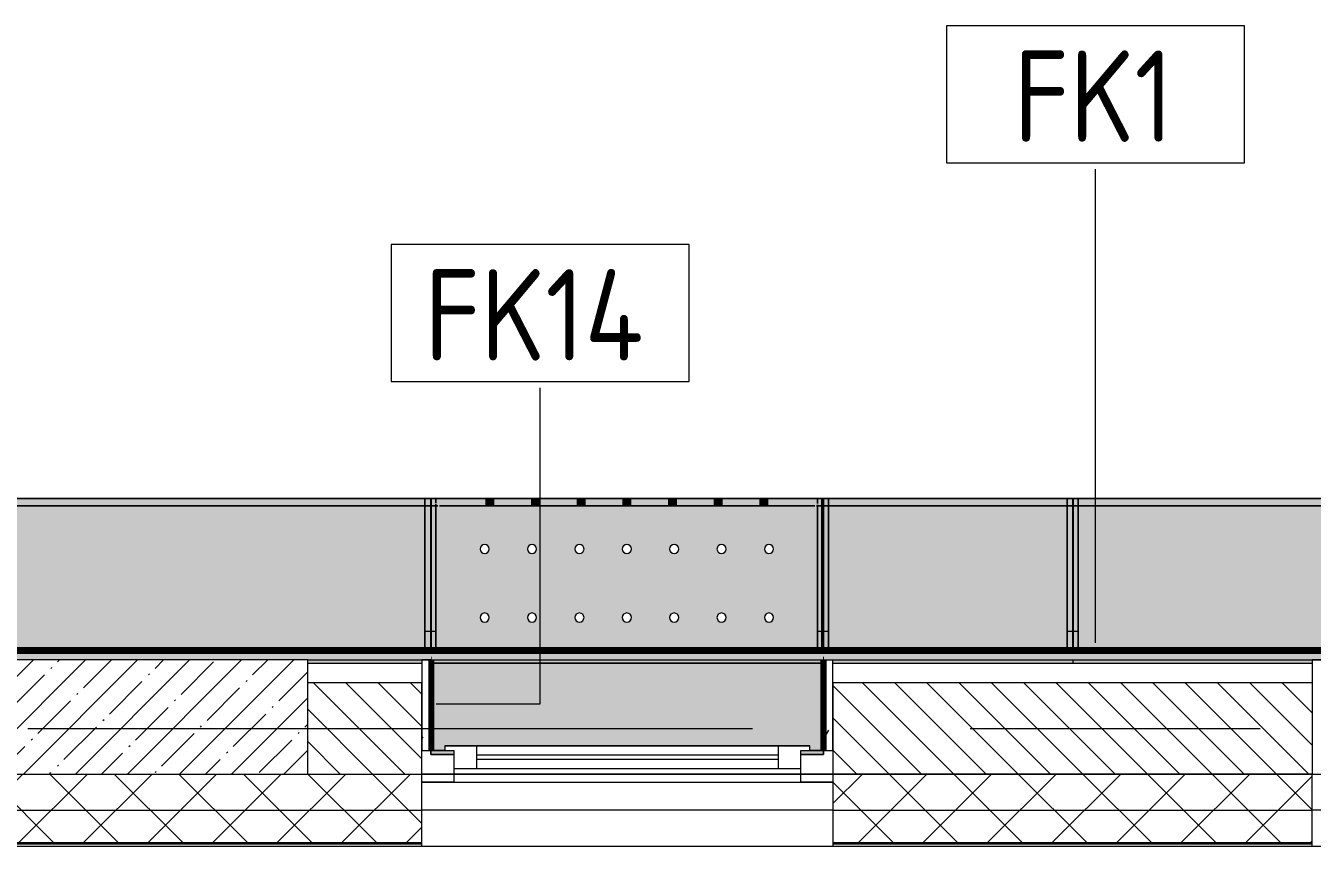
# Model space of a CAD drawing. Header units: millimetres. Extents: x 81731 to 272849, y -8553 to 29000.
# Drawn here: x 102012 to 104830, y -258 to 1538 of the extents above; entities that cross this region are included whole.
import ezdxf

# ---------------------------------------------------------------- set-up
doc = ezdxf.new("R2010")
doc.units = ezdxf.units.MM
doc.linetypes.add('Осевая', pattern=[3175, 635, -476.25, 1587.5, -476.25])
for name, color, linetype, lineweight in [('A-GLAZ', 7, 'Continuous', 9), ('A-GLAZ-1', 7, 'Continuous', 13), ('A-WALL', 7, 'Continuous', 9), ('A-WALL-IDEN', 7, 'Continuous', 9), ('I-WALL', 7, 'Continuous', 9), ('S-COLS', 7, 'Continuous', 9), ('Оси-2', 7, 'Осевая', 9)]:
    doc.layers.add(name, color=color, linetype=linetype, lineweight=lineweight)
for name, color, linetype, lineweight, true_color in [('A-WALL-1', 7, 'Continuous', 9, 0xc0c0c0), ('I-WALL-17', 7, 'Continuous', 80, 0xffd2ff), ('I-WALL-4', 7, 'Continuous', 9, 0xc0c0c0), ('I-WALL-7', 7, 'Continuous', 80, 0xff80c0), ('S-WALL-ANLY', 7, 'Continuous', 13, 0x008040), ('S-WALL-ANLY-1', 7, 'Continuous', 5, 0x008040), ('Знаки-1', 9, 'Continuous', 9, 0x808080), ('Знаки-2', 7, 'Continuous', 9, 0xc1bbaf), ('Знаки-4', 7, 'Continuous', 9, 0xaba79f), ('Знаки-5', 7, 'Continuous', 9, 0xd4ccbd), ('Знаки-6', 7, 'Continuous', 9, 0xd1cabb), ('Знаки-7', 7, 'Continuous', 9, 0xccc5b7), ('Знаки-8', 7, 'Continuous', 9, 0xd5cdbe)]:
    doc.layers.add(name, color=color, linetype=linetype, lineweight=lineweight, true_color=true_color)
doc.layers.add('Знаки-3', color=7, linetype='Continuous', lineweight=9, transparency=0.5)
doc.styles.add('GOST Common_1', font='GOST_Common.ttf', dxfattribs={"width": 0.9, "height": 200})
pattern_1 = [(0, (0, 0), (121.92, 30.48), [10.058, -81.382, 10.058, -81.382, -487.68]), (0, (0, 0), (121.92, 30.48), [-182.88, 10.058, -172.822, 10.058, -81.382, -213.36]), (0, (0, 0), (121.92, 30.48), [-457.2, 10.058, -50.902, 10.058, -142.342]), (120, (45.72, 15.24), (-87.356454, 90.345817), [10.058, -81.382, 10.058, -81.382, -487.68]), (120, (45.72, 15.24), (-87.356454, 90.345817), [-182.88, 10.058, -172.822, 10.058, -81.382, -213.36]), (120, (45.72, 15.24), (-87.356454, 90.345817), [-457.2, 10.058, -50.902, 10.058, -142.342]), (240, (60.96, 76.2), (-34.563546, -120.825817), [10.058, -81.382, 10.058, -81.382, -487.68]), (240, (60.96, 76.2), (-34.563546, -120.825817), [-182.88, 10.058, -172.822, 10.058, -81.382, -213.36]), (240, (60.96, 76.2), (-34.563546, -120.825817), [-457.2, 10.058, -50.902, 10.058, -142.342])]

# ---------------------------------------------------------------- blocks, each defined once
blk = doc.blocks.new('BSC_Колонна _Прямоугольная - 250х900-V9-План отделки стен 2 этажа в осях 23-33')
at = {"layer": 'S-COLS'}
h = blk.add_hatch(dxfattribs=at)
h.set_pattern_fill('FP_14', color=256, style=0, pattern_type=2)
h.set_pattern_definition([(45, (-102180, -25), (-57.024626, 57.024626), []), (45, (-102122.975, -25), (-57.024626, 57.024626), [100.806, -20.161, 3.353, -16.808])])
h.paths.add_polyline_path([(-148.3, -125), (450, -125), (450, 125), (-450, 125), (-450, -125)])
for p, q in [((450, 125), (-450, 125)), ((-450, 125), (-450, -125)), ((450, -125), (450, 125)), ((-450, -125), (450, -125))]:
    blk.add_line(p, q, dxfattribs=at)
blk = doc.blocks.new('120_Окно_СКБ_1Ст - 120_Окно_СКБ_1Ст 900х2500_h_ с форточкой-V17-План отделки стен 2 этажа в осях 23-33')
at = {"layer": 'A-GLAZ'}
for p, q in [((450, -57), (-450, -57)), ((-330, -107), (330, -107)), ((-429.8, -127), (-400, -127)), ((330, -117), (-330, -117)), ((400, -127), (430, -127))]:
    blk.add_line(p, q, dxfattribs=at)
at = {"layer": 'A-GLAZ-1'}
for p, q in [((-450, -127), (-450, -57)), ((-450, -57), (-380, -57)), ((-380, -57), (-380, -127)), ((380, -127), (380, -57)), ((380, -57), (450, -57)), ((450, -57), (450, -127)), ((380, -87), (-380, -87)), ((-380, -87), (-380, -127)), ((-330, -137), (-330, -87)), ((330, -137), (330, -87)), ((380, -127), (380, -87)), ((-380, -127), (-450, -127)), ((-380, -127), (-400, -127)), ((-400, -127), (-400, -137)), ((-400, -137), (400, -137)), ((400, -137), (-400, -137)), ((450, -127), (380, -127)), ((400, -127), (380, -127)), ((400, -137), (400, -127))]:
    blk.add_line(p, q, dxfattribs=at)
blk = doc.blocks.new('Зашивка без перфорации М3_2_1 - М3_2_3-31137425-План отделки стен 2 этажа в осях 23-33')
at = {"layer": 'Знаки-3'}
h = blk.add_hatch(color=256, dxfattribs=at)
h.paths.add_polyline_path([(-409.4, 180), (-409.4, 173.1), (-159.4, 173.1), (-159.4, 180), (-207.6, 180)])
h.paths.add_polyline_path([(-429.4, 180), (-430, 180), (-429.4, 173.1)])
h.paths.add_polyline_path([(485.6, 153.1), (-430, 153.1), (-430, -179.9), (485.6, -179.9), (485.6, -72.1)])
blk.add_hatch(color=256, dxfattribs=at).paths.add_polyline_path([(485.6, -163.9), (-430, -163.9), (-428.9, -179.9), (485.6, -179.9), (485.6, -176.9)])
at = {"layer": 'Знаки-1'}
for p, q in [((-430, 180), (-430, 173.1)), ((-159.4, 180), (-409.4, 180)), ((-430, 153.1), (-430, -179.9)), ((-430, -179.9), (485.6, -179.9))]:
    blk.add_line(p, q, dxfattribs=at)
at = {"layer": 'Знаки-2'}
for p, q in [((-428.9, -163.9), (-415.8, -163.9)), ((485.6, -163.9), (-415.8, -163.9)), ((-415.8, -179.9), (-428.9, -179.9)), ((-415.8, -179.9), (-428.9, -179.9)), ((-415.8, -179.9), (485.6, -179.9))]:
    blk.add_line(p, q, dxfattribs=at)
at = {"layer": 'Знаки-4'}
for p, q in [((-415.8, -163.9), (485.6, -163.9)), ((485.6, -179.9), (-415.8, -179.9)), ((485.6, -179.9), (-415.8, -179.9))]:
    blk.add_line(p, q, dxfattribs=at)
at = {"layer": 'Знаки-6'}
for p, q in [((-415.8, -163.9), (-428.9, -163.9)), ((-428.9, -179.9), (-415.8, -179.9))]:
    blk.add_line(p, q, dxfattribs=at)
at = {"layer": 'Знаки-7'}
for p, q in [((-430, -178.8), (-430, 153.1)), ((-430, -163.9), (-430, -178.8))]:
    blk.add_line(p, q, dxfattribs=at)
at = {"layer": 'Знаки-8'}
blk.add_line((-430, -163.9), (-430, -178.8), dxfattribs=at)
blk = doc.blocks.new('Зашивка радиатора_ с перфорацией М1_1 - Зашивка радиатора_ с перфорацией М1_1-V31-План отделки стен 2 этажа в осях 23-33')
at = {"layer": 'Знаки-3'}
for points in [[(430, 380), (379.8, 380), (379.8, 371.1), (399.8, 371.1), (399.8, 361.1), (-400.2, 361.1), (-400.2, 371.1), (-380.2, 371.1), (-380.2, 380), (-430, 380), (-430, 180), (429.7, 180), (430, 371.1)], [(321.9, -163.9), (-430, -163.9), (-430, -179.9), (430, -179.7), (429.1, -163.9), (328.3, -163.9)], [(-319, -163.9), (-318.2, -179.9), (-279, -179.9), (-279.7, -163.9), (-318.9, -163.9)], [(-289, -163.9), (-309, -163.9), (-308.7, -179.9), (-289, -179.9)], [(-219, -163.9), (-218.3, -179.9), (-179, -179.9), (-179.7, -163.9), (-218.3, -163.9)], [(-206.5, -163.9), (-209, -163.9), (-208.7, -179.9), (-189, -179.9), (-189.3, -163.9), (-206.1, -163.9)], [(-79.7, -163.9), (-119, -163.9), (-118.3, -179.9), (-79, -179.9), (-79, -163.9)], [(-99, -163.9), (-109, -163.9), (-108.7, -179.9), (-89, -179.9), (-89.3, -163.9), (-96.4, -163.9)], [(-99, -163.9), (-109, -163.9), (-108.7, -179.9), (-89, -179.9), (-89.3, -163.9), (-96.4, -163.9)], [(1, -163.9), (-19, -163.9), (-18.3, -179.9), (21, -179.9), (20.3, -163.9), (5.1, -163.9)], [(3.6, -163.9), (-9, -163.9), (-8.7, -179.9), (11, -179.9), (10.7, -163.9), (5.1, -163.9)], [(81, -163.9), (81.7, -179.9), (121, -179.9), (120.3, -163.9), (81.7, -163.9)], [(101, -163.9), (91, -163.9), (91.3, -179.9), (111, -179.9), (110.7, -163.9), (103.6, -163.9)], [(196, -163.9), (181, -163.9), (181.7, -179.9), (221, -179.9), (220.3, -163.9), (198.4, -163.9)], [(191.3, -163.9), (191, -163.9), (191.3, -179.9), (211, -179.9), (210.7, -163.9), (192.3, -163.9)], [(191.3, -163.9), (191, -163.9), (191.3, -179.9), (211, -179.9), (210.7, -163.9), (192.3, -163.9)], [(315.1, -163.9), (281, -163.9), (281.7, -179.9), (321, -179.9), (320.3, -163.9), (317.2, -163.9)], [(308.1, -163.9), (291, -163.9), (291.3, -179.9), (311, -179.9), (310.7, -163.9), (309.7, -163.9)]]:
    blk.add_hatch(color=256, dxfattribs=at).paths.add_polyline_path(points)
h = blk.add_hatch(color=256, dxfattribs=at)
h.paths.add_polyline_path([(166.7, 180), (-430, 180), (-430, 173.1), (429.7, 173.1), (429.7, 180), (328.3, 180)])
h.paths.add_polyline_path([(-397.3, 153.1), (-430, 153.1), (-430, -179.9), (430.2, -179.9), (430.2, 153.1), (-396.1, 153.1)])
h.paths.add_polyline_path([(-102.8, 90.4), (-97.8, 89), (-94.1, 85.4), (-92.8, 80.4), (-94.1, 75.4), (-97.8, 71.7), (-102.8, 70.4), (-107.8, 71.7), (-111.4, 75.4), (-112.8, 80.4), (-111.4, 85.4), (-107.8, 89), (-105.3, 90)])
h.paths.add_polyline_path([(312.2, 90.4), (317.2, 89), (320.9, 85.4), (322.2, 80.4), (320.9, 75.4), (317.2, 71.7), (312.2, 70.4), (307.2, 71.7), (303.6, 75.4), (302.2, 80.4), (303.6, 85.4), (307.2, 89), (309.7, 90)])
h.paths.add_polyline_path([(1, 90.4), (6, 89), (9.7, 85.4), (11, 80.4), (9.7, 75.4), (6, 71.7), (1, 70.4), (-4, 71.7), (-7.7, 75.4), (-9, 80.4), (-7.7, 85.4), (-4, 89), (-1.6, 90)])
h.paths.add_polyline_path([(208.5, 90.4), (213.5, 89), (217.2, 85.4), (218.5, 80.4), (217.2, 75.4), (213.5, 71.7), (208.5, 70.4), (203.5, 71.7), (199.8, 75.4), (198.5, 80.4), (199.8, 85.4), (203.5, 89), (205.9, 90)])
h.paths.add_polyline_path([(-310.3, 90.4), (-305.3, 89), (-301.6, 85.4), (-300.3, 80.4), (-301.6, 75.4), (-305.3, 71.7), (-310.3, 70.4), (-315.3, 71.7), (-318.9, 75.4), (-320.3, 80.4), (-318.9, 85.4), (-315.3, 89), (-312.8, 90)])
h.paths.add_polyline_path([(104.7, 90.4), (109.7, 89), (113.4, 85.4), (114.7, 80.4), (113.4, 75.4), (109.7, 71.7), (104.7, 70.4), (99.7, 71.7), (96.1, 75.4), (94.7, 80.4), (96.1, 85.4), (99.7, 89), (102.2, 90)])
h.paths.add_polyline_path([(-206.5, 90.4), (-201.5, 89), (-197.8, 85.4), (-196.5, 80.4), (-197.8, 75.4), (-201.5, 71.7), (-206.5, 70.4), (-211.5, 71.7), (-215.2, 75.4), (-216.5, 80.4), (-215.2, 85.4), (-211.5, 89), (-209.1, 90)])
h.paths.add_polyline_path([(104.7, -59.6), (109.7, -61), (113.4, -64.6), (114.7, -69.6), (113.4, -74.6), (109.7, -78.3), (104.7, -79.6), (99.7, -78.3), (96.1, -74.6), (94.7, -69.6), (96.1, -64.6), (99.7, -61), (102.2, -60)])
h.paths.add_polyline_path([(1, -59.6), (6, -61), (9.7, -64.6), (11, -69.6), (9.7, -74.6), (6, -78.3), (1, -79.6), (-4, -78.3), (-7.7, -74.6), (-9, -69.6), (-7.7, -64.6), (-4, -61), (-1.6, -60)])
h.paths.add_polyline_path([(-102.8, -59.6), (-97.8, -61), (-94.1, -64.6), (-92.8, -69.6), (-94.1, -74.6), (-97.8, -78.3), (-102.8, -79.6), (-107.8, -78.3), (-111.4, -74.6), (-112.8, -69.6), (-111.4, -64.6), (-107.8, -61), (-105.3, -60)])
h.paths.add_polyline_path([(208.5, -59.6), (213.5, -61), (217.2, -64.6), (218.5, -69.6), (217.2, -74.6), (213.5, -78.3), (208.5, -79.6), (203.5, -78.3), (199.8, -74.6), (198.5, -69.6), (199.8, -64.6), (203.5, -61), (205.9, -60)])
h.paths.add_polyline_path([(-206.5, -59.6), (-201.5, -61), (-197.8, -64.6), (-196.5, -69.6), (-197.8, -74.6), (-201.5, -78.3), (-206.5, -79.6), (-211.5, -78.3), (-215.2, -74.6), (-216.5, -69.6), (-215.2, -64.6), (-211.5, -61), (-209.1, -60)])
h.paths.add_polyline_path([(-310.3, -59.6), (-305.3, -61), (-301.6, -64.6), (-300.3, -69.6), (-301.6, -74.6), (-305.3, -78.3), (-310.3, -79.6), (-315.3, -78.3), (-318.9, -74.6), (-320.3, -69.6), (-318.9, -64.6), (-315.3, -61), (-312.8, -60)])
h.paths.add_polyline_path([(312.2, -59.6), (317.2, -61), (320.9, -64.6), (322.2, -69.6), (320.9, -74.6), (317.2, -78.3), (312.2, -79.6), (307.2, -78.3), (303.6, -74.6), (302.2, -69.6), (303.6, -64.6), (307.2, -61), (309.7, -60)])
at = {"layer": 'Знаки-1'}
for p, q in [((-380.2, 380), (-430, 380)), ((-430, 380), (-430, 180)), ((430, 380), (379.8, 380)), ((430, 371.1), (430, 380)), ((-430, 180), (429.7, 180)), ((429.7, 180), (-430, 180)), ((-430, 180), (-430, 173.1)), ((-430, 153.1), (-430, -163.9)), ((430.2, -179.9), (430.2, 153.1)), ((-426.2, -179.9), (430.2, -179.9))]:
    blk.add_line(p, q, dxfattribs=at)
for centre, start, end in [((-310.3, 80.4), 0, 180), ((-206.5, 80.4), 0, 180), ((-102.8, 80.4), 0, 180), ((1, 80.4), 0, 180), ((104.7, 80.4), 0, 180), ((208.5, 80.4), 0, 180), ((312.2, 80.4), 0, 180), ((-310.3, 80.4), 180, 0), ((-206.5, 80.4), 180, 360), ((-102.8, 80.4), 180, 0), ((1, 80.4), 180, 0), ((104.7, 80.4), 180, 360), ((208.5, 80.4), 180, 0), ((312.2, 80.4), 180, 0), ((-310.3, -69.6), 0, 180), ((-310.3, -69.6), 180, 0), ((-206.5, -69.6), 0, 180), ((-206.5, -69.6), 180, 0), ((-102.8, -69.6), 0, 180), ((-102.8, -69.6), 180, 0), ((1, -69.6), 0, 180), ((1, -69.6), 180, 0), ((104.7, -69.6), 0, 180), ((104.7, -69.6), 180, 0), ((208.5, -69.6), 0, 180), ((208.5, -69.6), 180, 0), ((312.2, -69.6), 0, 180), ((312.2, -69.6), 180, 0)]:
    blk.add_arc(centre, 10, start, end, dxfattribs=at)
at = {"layer": 'Знаки-2'}
for p, q in [((-430, 173.1), (-430, 180)), ((429.1, 180), (-426, 180)), ((-426, 180), (429.1, 180)), ((-430, -163.9), (-430, 153.1)), ((430.2, 153.1), (430.2, -179.9)), ((-426, -163.9), (-417, -163.9)), ((-414.4, -163.9), (-417, -163.9)), ((-394.9, -163.9), (-410.5, -163.9)), ((-319, -163.9), (-394.3, -163.9)), ((-319, -163.9), (-279, -163.9)), ((-279, -163.9), (-319, -163.9)), ((-219, -163.9), (-279, -163.9)), ((-219, -163.9), (-209, -163.9)), ((-209, -163.9), (-219, -163.9)), ((-209, -163.9), (-189, -163.9)), ((-189, -163.9), (-209, -163.9)), ((-189, -163.9), (-179, -163.9)), ((-179, -163.9), (-189, -163.9)), ((-119, -163.9), (-179, -163.9)), ((-119, -163.9), (-109, -163.9)), ((-109, -163.9), (-119, -163.9)), ((-109, -163.9), (-89, -163.9)), ((-89, -163.9), (-109, -163.9)), ((-89, -163.9), (-79, -163.9)), ((-79, -163.9), (-89, -163.9)), ((-19, -163.9), (-79, -163.9)), ((-19, -163.9), (21, -163.9)), ((21, -163.9), (-19, -163.9)), ((81, -163.9), (21, -163.9)), ((81, -163.9), (91, -163.9)), ((91, -163.9), (81, -163.9)), ((91, -163.9), (111, -163.9)), ((111, -163.9), (91, -163.9)), ((111, -163.9), (121, -163.9)), ((121, -163.9), (111, -163.9)), ((181, -163.9), (121, -163.9)), ((181, -163.9), (191, -163.9)), ((191, -163.9), (181, -163.9)), ((191, -163.9), (211, -163.9)), ((211, -163.9), (191, -163.9)), ((211, -163.9), (221, -163.9)), ((221, -163.9), (211, -163.9)), ((281, -163.9), (221, -163.9)), ((281, -163.9), (321, -163.9)), ((321, -163.9), (281, -163.9)), ((394.9, -163.9), (321, -163.9)), ((411.1, -163.9), (395.4, -163.9)), ((419.3, -163.9), (414.9, -163.9)), ((419.3, -163.9), (429.1, -163.9)), ((-417, -179.9), (-426, -179.9)), ((-417, -179.9), (-319, -179.9)), ((-319, -179.9), (-279, -179.9)), ((-279, -179.9), (-319, -179.9)), ((-279, -179.9), (-219, -179.9)), ((-219, -179.9), (-209, -179.9)), ((-209, -179.9), (-219, -179.9)), ((-209, -179.9), (-189, -179.9)), ((-189, -179.9), (-209, -179.9)), ((-189, -179.9), (-179, -179.9)), ((-179, -179.9), (-189, -179.9)), ((-179, -179.9), (-119, -179.9)), ((-119, -179.9), (-109, -179.9)), ((-109, -179.9), (-119, -179.9)), ((-109, -179.9), (-89, -179.9)), ((-89, -179.9), (-109, -179.9)), ((-89, -179.9), (-79, -179.9)), ((-79, -179.9), (-89, -179.9)), ((-79, -179.9), (-19, -179.9)), ((-19, -179.9), (21, -179.9)), ((21, -179.9), (-19, -179.9)), ((21, -179.9), (81, -179.9)), ((81, -179.9), (91, -179.9)), ((91, -179.9), (81, -179.9)), ((91, -179.9), (111, -179.9)), ((111, -179.9), (91, -179.9)), ((111, -179.9), (121, -179.9)), ((121, -179.9), (111, -179.9)), ((121, -179.9), (181, -179.9)), ((181, -179.9), (191, -179.9)), ((191, -179.9), (181, -179.9)), ((191, -179.9), (211, -179.9)), ((211, -179.9), (191, -179.9)), ((211, -179.9), (221, -179.9)), ((221, -179.9), (211, -179.9)), ((221, -179.9), (281, -179.9)), ((281, -179.9), (321, -179.9)), ((321, -179.9), (281, -179.9)), ((321, -179.9), (419.3, -179.9)), ((429.1, -179.9), (419.3, -179.9))]:
    blk.add_line(p, q, dxfattribs=at)
at = {"layer": 'Знаки-4'}
for p, q in [((-430, 180), (-430, 380)), ((-430, 380), (-380.2, 380)), ((379.8, 380), (430, 380)), ((430, 380), (430, 371.1)), ((-430, -163.9), (-430, -179.9)), ((-417, -163.9), (-414.4, -163.9)), ((-410.5, -163.9), (-394.9, -163.9)), ((-394.3, -163.9), (394.9, -163.9)), ((395.4, -163.9), (411.1, -163.9)), ((414.9, -163.9), (419.3, -163.9)), ((-430, -179.9), (-426.2, -179.9)), ((429.1, -179.9), (-426, -179.9)), ((419.3, -179.9), (-417, -179.9))]:
    blk.add_line(p, q, dxfattribs=at)
for centre, start, end in [((-310.3, 80.4), 0, 180), ((-206.5, 80.4), 0, 180), ((-102.8, 80.4), 0, 180), ((1, 80.4), 0, 180), ((104.7, 80.4), 0, 180), ((208.5, 80.4), 0, 180), ((312.2, 80.4), 0, 180), ((-310.3, 80.4), 180, 360), ((-206.5, 80.4), 180, 360), ((-102.8, 80.4), 180, 360), ((1, 80.4), 180, 360), ((104.7, 80.4), 180, 360), ((208.5, 80.4), 180, 360), ((312.2, 80.4), 180, 0), ((-310.3, -69.6), 0, 180), ((-310.3, -69.6), 180, 360), ((-206.5, -69.6), 0, 180), ((-206.5, -69.6), 180, 360), ((-102.8, -69.6), 0, 180), ((-102.8, -69.6), 180, 360), ((1, -69.6), 0, 180), ((1, -69.6), 180, 360), ((104.7, -69.6), 0, 180), ((104.7, -69.6), 180, 360), ((208.5, -69.6), 0, 180), ((208.5, -69.6), 180, 360), ((312.2, -69.6), 0, 180), ((312.2, -69.6), 180, 360)]:
    blk.add_arc(centre, 10, start, end, dxfattribs=at)
at = {"layer": 'Знаки-5'}
for p, q in [((-104.2, -163.9), (-107.7, -163.9)), ((-94, -163.9), (-104, -163.9)), ((-90.3, -163.9), (-93.8, -163.9)), ((195.8, -163.9), (192.3, -163.9)), ((206, -163.9), (196, -163.9)), ((209.7, -163.9), (206.2, -163.9)), ((-107.7, -179.9), (-104.2, -179.9)), ((-104, -179.9), (-94, -179.9)), ((-93.8, -179.9), (-90.3, -179.9)), ((192.3, -179.9), (195.8, -179.9)), ((196, -179.9), (206, -179.9)), ((206.2, -179.9), (209.7, -179.9))]:
    blk.add_line(p, q, dxfattribs=at)
at = {"layer": 'Знаки-6'}
for p, q in [((-430, -163.9), (-426.2, -163.9)), ((-430, -163.9), (-430, -179.9)), ((-417, -163.9), (-426, -163.9)), ((-304.2, -163.9), (-307.7, -163.9)), ((-294, -163.9), (-304, -163.9)), ((-290.3, -163.9), (-293.8, -163.9)), ((-204.2, -163.9), (-207.7, -163.9)), ((-194, -163.9), (-204, -163.9)), ((-190.3, -163.9), (-193.8, -163.9)), ((-107.7, -163.9), (-104.2, -163.9)), ((-104.2, -163.9), (-107.7, -163.9)), ((-104, -163.9), (-94, -163.9)), ((-94, -163.9), (-104, -163.9)), ((-93.8, -163.9), (-90.3, -163.9)), ((-90.3, -163.9), (-93.8, -163.9)), ((-4.2, -163.9), (-7.7, -163.9)), ((5.1, -163.9), (-4, -163.9)), ((9.7, -163.9), (6.2, -163.9)), ((95.8, -163.9), (92.3, -163.9)), ((106, -163.9), (96, -163.9)), ((109.7, -163.9), (106.2, -163.9)), ((192.3, -163.9), (195.8, -163.9)), ((195.8, -163.9), (192.3, -163.9)), ((196, -163.9), (206, -163.9)), ((206, -163.9), (196, -163.9)), ((206.2, -163.9), (209.7, -163.9)), ((209.7, -163.9), (206.2, -163.9)), ((295.8, -163.9), (292.3, -163.9)), ((306, -163.9), (296, -163.9)), ((309.7, -163.9), (306.2, -163.9)), ((429.1, -163.9), (419.3, -163.9)), ((-426.2, -179.9), (-430, -179.9)), ((-426, -179.9), (-417, -179.9)), ((-307.7, -179.9), (-304.2, -179.9)), ((-304, -179.9), (-294, -179.9)), ((-293.8, -179.9), (-290.3, -179.9)), ((-207.7, -179.9), (-204.2, -179.9)), ((-204, -179.9), (-194, -179.9)), ((-193.8, -179.9), (-190.3, -179.9)), ((-107.7, -179.9), (-104.2, -179.9)), ((-104.2, -179.9), (-107.7, -179.9)), ((-104, -179.9), (-99, -179.9)), ((-99, -179.9), (-104, -179.9)), ((-99, -179.9), (-94, -179.9)), ((-94, -179.9), (-99, -179.9)), ((-93.8, -179.9), (-90.3, -179.9)), ((-90.3, -179.9), (-93.8, -179.9)), ((-7.7, -179.9), (-4.2, -179.9)), ((-4, -179.9), (5.1, -179.9)), ((6.2, -179.9), (9.7, -179.9)), ((92.3, -179.9), (95.8, -179.9)), ((96, -179.9), (106, -179.9)), ((106.2, -179.9), (109.7, -179.9)), ((192.3, -179.9), (195.8, -179.9)), ((195.8, -179.9), (192.3, -179.9)), ((196, -179.9), (206, -179.9)), ((206, -179.9), (196, -179.9)), ((206.2, -179.9), (209.7, -179.9)), ((209.7, -179.9), (206.2, -179.9)), ((292.3, -179.9), (295.8, -179.9)), ((296, -179.9), (306, -179.9)), ((306.2, -179.9), (309.7, -179.9)), ((419.3, -179.9), (429.1, -179.9))]:
    blk.add_line(p, q, dxfattribs=at)
at = {"layer": 'Знаки-7'}
for p, q in [((-426, 180), (-430, 180)), ((-430, 180), (-426, 180)), ((-430, -179.9), (-430, -163.9)), ((-309, -163.9), (-318.2, -163.9)), ((-309, -163.9), (-304.2, -163.9)), ((-304.2, -163.9), (-309, -163.9)), ((-304, -163.9), (-294, -163.9)), ((-294, -163.9), (-304, -163.9)), ((-293.8, -163.9), (-289, -163.9)), ((-289, -163.9), (-293.8, -163.9)), ((-279.7, -163.9), (-289, -163.9)), ((-209, -163.9), (-218.3, -163.9)), ((-207.7, -163.9), (-204.2, -163.9)), ((-204.2, -163.9), (-207.7, -163.9)), ((-204, -163.9), (-194, -163.9)), ((-194, -163.9), (-204, -163.9)), ((-193.8, -163.9), (-190.3, -163.9)), ((-190.3, -163.9), (-193.8, -163.9)), ((-179.7, -163.9), (-189, -163.9)), ((-109, -163.9), (-118.3, -163.9)), ((-109, -163.9), (-104, -163.9)), ((-94, -163.9), (-109, -163.9)), ((-104, -163.9), (-94, -163.9)), ((-94, -163.9), (-89, -163.9)), ((-89, -163.9), (-94, -163.9)), ((-79.7, -163.9), (-89, -163.9)), ((-9, -163.9), (-18.3, -163.9)), ((-9, -163.9), (-4.2, -163.9)), ((-8.7, -163.9), (-9, -163.9)), ((-6.1, -163.9), (-8.7, -163.9)), ((-4.2, -163.9), (-6.1, -163.9)), ((-4, -163.9), (6, -163.9)), ((1, -163.9), (-4, -163.9)), ((3.6, -163.9), (1, -163.9)), ((6, -163.9), (3.6, -163.9)), ((6.2, -163.9), (11, -163.9)), ((11, -163.9), (6.2, -163.9)), ((20.3, -163.9), (11, -163.9)), ((91, -163.9), (81.7, -163.9)), ((92.3, -163.9), (95.8, -163.9)), ((95.8, -163.9), (92.3, -163.9)), ((96, -163.9), (101, -163.9)), ((106, -163.9), (96, -163.9)), ((101, -163.9), (106, -163.9)), ((106.2, -163.9), (109.7, -163.9)), ((109.7, -163.9), (106.2, -163.9)), ((120.3, -163.9), (111, -163.9)), ((191, -163.9), (181.7, -163.9)), ((191, -163.9), (191.3, -163.9)), ((211, -163.9), (191, -163.9)), ((191.3, -163.9), (211, -163.9)), ((220.3, -163.9), (211, -163.9)), ((291, -163.9), (281.7, -163.9)), ((291, -163.9), (295.8, -163.9)), ((295.8, -163.9), (291, -163.9)), ((296, -163.9), (298.4, -163.9)), ((306, -163.9), (296, -163.9)), ((298.4, -163.9), (306, -163.9)), ((306.2, -163.9), (308.1, -163.9)), ((311, -163.9), (306.2, -163.9)), ((308.1, -163.9), (311, -163.9)), ((320.3, -163.9), (311, -163.9)), ((430, -179.7), (430, -163.9)), ((-426.2, -179.9), (-430, -179.9)), ((-318.2, -179.9), (-309, -179.9)), ((-309, -179.9), (-304.2, -179.9)), ((-304.2, -179.9), (-309, -179.9)), ((-304, -179.9), (-294, -179.9)), ((-294, -179.9), (-304, -179.9)), ((-293.8, -179.9), (-289, -179.9)), ((-289, -179.9), (-293.8, -179.9)), ((-289, -179.9), (-279.7, -179.9)), ((-218.3, -179.9), (-209, -179.9)), ((-207.7, -179.9), (-204.2, -179.9)), ((-204.2, -179.9), (-207.7, -179.9)), ((-204, -179.9), (-194, -179.9)), ((-194, -179.9), (-204, -179.9)), ((-193.8, -179.9), (-190.3, -179.9)), ((-190.3, -179.9), (-193.8, -179.9)), ((-189, -179.9), (-179.7, -179.9)), ((-118.3, -179.9), (-109, -179.9)), ((-109, -179.9), (-89, -179.9)), ((-89, -179.9), (-109, -179.9)), ((-89, -179.9), (-79.7, -179.9)), ((-18.3, -179.9), (-9, -179.9)), ((-9, -179.9), (-4.2, -179.9)), ((-4.2, -179.9), (-9, -179.9)), ((-4, -179.9), (6, -179.9)), ((6, -179.9), (-4, -179.9)), ((6.2, -179.9), (11, -179.9)), ((11, -179.9), (6.2, -179.9)), ((11, -179.9), (20.3, -179.9)), ((81.7, -179.9), (91, -179.9)), ((92.3, -179.9), (95.8, -179.9)), ((95.8, -179.9), (92.3, -179.9)), ((96, -179.9), (106, -179.9)), ((106, -179.9), (96, -179.9)), ((106.2, -179.9), (109.7, -179.9)), ((109.7, -179.9), (106.2, -179.9)), ((111, -179.9), (120.3, -179.9)), ((181.7, -179.9), (191, -179.9)), ((191, -179.9), (211, -179.9)), ((211, -179.9), (191, -179.9)), ((211, -179.9), (220.3, -179.9)), ((281.7, -179.9), (291, -179.9)), ((291, -179.9), (295.8, -179.9)), ((295.8, -179.9), (291, -179.9)), ((296, -179.9), (306, -179.9)), ((306, -179.9), (296, -179.9)), ((306.2, -179.9), (311, -179.9)), ((311, -179.9), (306.2, -179.9)), ((311, -179.9), (320.3, -179.9))]:
    blk.add_line(p, q, dxfattribs=at)
at = {"layer": 'Знаки-8'}
for p, q in [((-426.2, -163.9), (-430, -163.9)), ((-430, -163.9), (-430, -179.9)), ((430, -163.9), (430, -179.7)), ((-430, -179.9), (-426.2, -179.9))]:
    blk.add_line(p, q, dxfattribs=at)
blk = doc.blocks.new('Зашивка без перфорации М3_2_1 - М3_2_10-V37-План отделки стен 2 этажа в осях 23-33')
at = {"layer": 'Знаки-3'}
h = blk.add_hatch(color=256, dxfattribs=at)
h.paths.add_polyline_path([(120.2, 180), (-404, 180), (-404, 173.1), (120.2, 173.1)])
h.paths.add_polyline_path([(-424, 180), (-430, 180), (-430, 173.1), (-424, 173.1)])
h.paths.add_polyline_path([(-430, 153.1), (-430, -179.9), (120.2, -179.9), (120, 153.1), (-191.7, 153.1)])
blk.add_hatch(color=256, dxfattribs=at).paths.add_polyline_path([(120, -163.9), (-430, -163.9), (-430, -179.9), (120, -179.9)])
at = {"layer": 'Знаки-1'}
for p, q in [((-424, 180), (-430, 180)), ((-430, 180), (-430, 173.1)), ((120.2, 180), (-404, 180)), ((120.2, 173.1), (120.2, 180)), ((-430, 153.1), (-430, -163.9)), ((120.2, -163.9), (120.2, 153.1)), ((-430, -163.9), (120, -163.9)), ((-430, -163.9), (-430, -179.9)), ((120, -179.9), (120, -163.9)), ((120, -179.9), (-430, -179.9))]:
    blk.add_line(p, q, dxfattribs=at)
at = {"layer": 'Знаки-2'}
for p, q in [((109, -163.9), (-412, -163.9)), ((109, -179.9), (-412, -179.9)), ((-412, -179.9), (109, -179.9))]:
    blk.add_line(p, q, dxfattribs=at)
at = {"layer": 'Знаки-4'}
for p, q in [((-430, -163.9), (-430, -179.9)), ((120.2, -179.9), (120.2, -163.9)), ((-430, -179.9), (120, -179.9))]:
    blk.add_line(p, q, dxfattribs=at)
at = {"layer": 'Знаки-6'}
for p, q in [((-430, -173.1), (-430, -163.9)), ((-412, -163.9), (-425, -163.9)), ((120, -163.9), (109, -163.9)), ((120.2, -163.9), (120.2, -179.9)), ((-430, -177.3), (-430, -174.6)), ((-425, -179.9), (-430, -179.9)), ((-425, -179.9), (-412, -179.9)), ((109, -179.9), (120, -179.9))]:
    blk.add_line(p, q, dxfattribs=at)
at = {"layer": 'Знаки-7'}
for p, q in [((-430, -163.9), (-430, 153.1)), ((120.2, 153.1), (120.2, -163.9)), ((-412, -179.9), (-425, -179.9)), ((120, -179.9), (109, -179.9))]:
    blk.add_line(p, q, dxfattribs=at)
at = {"layer": 'Знаки-8'}
for p, q in [((-425, -163.9), (-430, -163.9)), ((-430, -163.9), (-430, -173.1)), ((120, -163.9), (120, -179.9)), ((-430, -174.6), (-430, -177.3)), ((-430, -179.9), (-425, -179.9))]:
    blk.add_line(p, q, dxfattribs=at)
blk = doc.blocks.new('Зашивка без перфорации М3_2_1 - М3_2_10-V38-План отделки стен 2 этажа в осях 23-33')
at = {"layer": 'Знаки-3'}
h = blk.add_hatch(color=256, dxfattribs=at)
h.paths.add_polyline_path([(-95.2, 180), (-430, 180), (-430, 173.1), (96, 173.1), (96, 180)])
h.paths.add_polyline_path([(116, 180), (116, 173.1), (120.2, 173.1), (120.2, 180)])
h.paths.add_polyline_path([(-430, 153.1), (-430, -179.9), (120.2, -179.9), (120.2, 153.1), (-95.2, 153.1)])
blk.add_hatch(color=256, dxfattribs=at).paths.add_polyline_path([(-95.2, -163.9), (-430, -163.9), (-430, -179.9), (120, -179.9), (120, -163.9)])
at = {"layer": 'Знаки-1'}
for p, q in [((96, 180), (-430, 180)), ((-430, 180), (-430, 173.1)), ((120.2, 180), (116, 180)), ((120.2, 173.1), (120.2, 180)), ((-430, 153.1), (-430, -163.9)), ((120.2, -179.9), (120.2, 153.1)), ((-430, -163.9), (120, -163.9)), ((-430, -163.9), (-430, -179.9)), ((120, -179.9), (120, -163.9)), ((120, -179.9), (-430, -179.9))]:
    blk.add_line(p, q, dxfattribs=at)
at = {"layer": 'Знаки-2'}
for p, q in [((-430, -163.9), (-430, -179.9)), ((105.3, -163.9), (-417, -163.9)), ((105.3, -179.9), (-417, -179.9)), ((-417, -179.9), (105.3, -179.9))]:
    blk.add_line(p, q, dxfattribs=at)
at = {"layer": 'Знаки-4'}
blk.add_line((-430, -179.9), (120, -179.9), dxfattribs=at)
at = {"layer": 'Знаки-5'}
blk.add_line((-430, -179.9), (-430, -163.9), dxfattribs=at)
at = {"layer": 'Знаки-6'}
for p, q in [((-417, -163.9), (-429.8, -163.9)), ((116.2, -163.9), (105.3, -163.9)), ((-429.8, -179.9), (-417, -179.9)), ((105.3, -179.9), (116.2, -179.9)), ((120, -179.9), (116.2, -179.9))]:
    blk.add_line(p, q, dxfattribs=at)
at = {"layer": 'Знаки-7'}
for p, q in [((-430, -163.9), (-430, 153.1)), ((120.2, 153.1), (120.2, -175.8)), ((-417, -179.9), (-429.8, -179.9)), ((116.2, -179.9), (105.3, -179.9)), ((120.2, -176.7), (120.2, -178.1))]:
    blk.add_line(p, q, dxfattribs=at)
at = {"layer": 'Знаки-8'}
for p, q in [((-430, -163.9), (-430, -179.9)), ((120, -163.9), (116.2, -163.9)), ((120, -163.9), (120, -176.1)), ((116.2, -179.9), (120, -179.9)), ((120, -176.9), (120, -178.2))]:
    blk.add_line(p, q, dxfattribs=at)
blk = doc.blocks.new('Зашивка_ опоясывающая панель - Зашивка_ опоясывающая панель Т2_1-V47-План отделки стен 2 этажа в осях 23-33')
at = {"layer": 'Знаки-3'}
for points in [[(-430, -110), (-406, -110), (-406, 180), (-430, 179.9), (-430, -90.4)], [(-417, -153.1), (-406, -153.1), (-406, 180), (-430, 179.9), (-430, -153.1)]]:
    blk.add_hatch(color=256, dxfattribs=at).paths.add_polyline_path(points)
at = {"layer": 'Знаки-1'}
blk.add_line((-430, 180), (-406, 180), dxfattribs=at)
at = {"layer": 'Знаки-2'}
for p, q in [((-430, 180), (-406, 180)), ((-430, 163.9), (-430, -110)), ((-430, -110), (-430, 163.9)), ((-406, 163.9), (-406, -110)), ((-406, -110), (-406, 163.9)), ((-430, -110), (-430, -153.1)), ((-430, -110), (-417, -110)), ((-430, -110), (-417, -110)), ((-415.8, -110), (-406, -110)), ((-415.8, -110), (-406, -110)), ((-406, -153.1), (-406, -110))]:
    blk.add_line(p, q, dxfattribs=at)
at = {"layer": 'Знаки-4'}
for p, q in [((-430, 180), (-406, 180)), ((-430, 180), (-406, 180)), ((-430, -153.1), (-430, 179.9)), ((-406, 179.9), (-406, 177.4)), ((-406, 176.6), (-406, 175)), ((-406, 174.9), (-406, 170.8)), ((-406, 168.5), (-406, -153.1))]:
    blk.add_line(p, q, dxfattribs=at)
at = {"layer": 'Знаки-6'}
for p, q in [((-430, 179.9), (-430, 163.9)), ((-406, 177.4), (-406, 179.9)), ((-406, 175), (-406, 176.6)), ((-406, 170.8), (-406, 174.9)), ((-406, 163.9), (-406, 168.5))]:
    blk.add_line(p, q, dxfattribs=at)
at = {"layer": 'Знаки-7'}
for p, q in [((-430, 179.9), (-430, 163.9)), ((-430, 163.9), (-430, 179.9)), ((-406, 179.9), (-406, 177.4)), ((-406, 177.4), (-406, 179.9)), ((-406, 176.6), (-406, 175)), ((-406, 175), (-406, 176.6)), ((-406, 174.9), (-406, 170.8)), ((-406, 170.8), (-406, 174.9)), ((-430, 163.9), (-430, -110)), ((-406, 168.5), (-406, 163.9)), ((-406, 163.9), (-406, 168.5)), ((-406, -110), (-406, 163.9))]:
    blk.add_line(p, q, dxfattribs=at)
blk = doc.blocks.new('Зашивка_ опоясывающая панель - Зашивка_ опоясывающая панель Т2_1-V48-План отделки стен 2 этажа в осях 23-33')
at = {"layer": 'Знаки-3'}
for points in [[(-430, -110), (-406, -110), (-406, 180), (-430, 179.9), (-430, -90.4)], [(-420.9, -153.1), (-406, -153.1), (-406, 180), (-430, 179.9), (-428.9, -153.1)]]:
    blk.add_hatch(color=256, dxfattribs=at).paths.add_polyline_path(points)
at = {"layer": 'Знаки-1'}
blk.add_line((-430, 180), (-406, 180), dxfattribs=at)
at = {"layer": 'Знаки-2'}
for p, q in [((-430, 180), (-406, 180)), ((-406, 179.9), (-406, 163.9)), ((-430, 163.9), (-430, -110)), ((-430, -110), (-430, 163.9)), ((-406, 163.9), (-406, -110)), ((-406, -110), (-406, 163.9)), ((-430, -110), (-430, -150.7)), ((-430, -110), (-420.9, -110)), ((-430, -110), (-420.9, -110)), ((-417, -110), (-406, -110)), ((-417, -110), (-406, -110)), ((-406, -153.1), (-406, -110)), ((-430, -151.3), (-430, -153.1))]:
    blk.add_line(p, q, dxfattribs=at)
at = {"layer": 'Знаки-4'}
for p, q in [((-430, 180), (-406, 180)), ((-430, 180), (-406, 180)), ((-430, 176.9), (-430, 179.9)), ((-430, 174.1), (-430, 175.9)), ((-430, 169.2), (-430, 174)), ((-430, -150.7), (-430, 166.6)), ((-406, 163.9), (-406, -153.1)), ((-430, -153.1), (-430, -151.3))]:
    blk.add_line(p, q, dxfattribs=at)
at = {"layer": 'Знаки-6'}
for p, q in [((-430, 179.9), (-430, 176.9)), ((-430, 175.9), (-430, 174.1)), ((-430, 174), (-430, 169.2)), ((-406, 163.9), (-406, 179.9)), ((-430, 166.6), (-430, 163.9))]:
    blk.add_line(p, q, dxfattribs=at)
at = {"layer": 'Знаки-7'}
for p, q in [((-430, 179.9), (-430, 176.9)), ((-430, 176.9), (-430, 179.9)), ((-430, 175.9), (-430, 174.1)), ((-430, 174.1), (-430, 175.9)), ((-430, 174), (-430, 169.2)), ((-430, 169.2), (-430, 174)), ((-406, 179.9), (-406, 163.9)), ((-406, 163.9), (-406, 179.9)), ((-430, 166.6), (-430, 163.9)), ((-430, 163.9), (-430, 166.6)), ((-430, 163.9), (-430, -110)), ((-406, -110), (-406, 163.9)), ((-420.9, -110), (-417, -110)), ((-420.9, -110), (-417, -110))]:
    blk.add_line(p, q, dxfattribs=at)
blk = doc.blocks.new('Зашивка_ опоясывающая панель - Зашивка_ опоясывающая панель Т2_1-V49-План отделки стен 2 этажа в осях 23-33')
at = {"layer": 'Знаки-3'}
for points in [[(-417.2, -110), (-406, -110), (-406, 180), (-430, 179.9), (-430, -110)], [(-417.2, -153.1), (-406, -153.1), (-406, 180), (-430, 179.9), (-430, -153.1)]]:
    blk.add_hatch(color=256, dxfattribs=at).paths.add_polyline_path(points)
at = {"layer": 'Знаки-1'}
blk.add_line((-430, 180), (-406, 180), dxfattribs=at)
at = {"layer": 'Знаки-2'}
for p, q in [((-430, 180), (-406, 180)), ((-430, 163.9), (-430, 179.9)), ((-406, 179.9), (-406, 163.9)), ((-430, 163.9), (-430, -110)), ((-430, -110), (-430, 163.9)), ((-406, 163.9), (-406, -110)), ((-406, -110), (-406, 163.9)), ((-430, -110), (-430, -153.1)), ((-430, -110), (-417.2, -110)), ((-430, -110), (-417.2, -110)), ((-417, -110), (-406, -110)), ((-417, -110), (-406, -110)), ((-406, -153.1), (-406, -110))]:
    blk.add_line(p, q, dxfattribs=at)
at = {"layer": 'Знаки-4'}
for p, q in [((-430, 180), (-406, 180)), ((-430, 180), (-406, 180)), ((-430, -153.1), (-430, 163.9)), ((-406, 163.9), (-406, -153.1))]:
    blk.add_line(p, q, dxfattribs=at)
at = {"layer": 'Знаки-6'}
for p, q in [((-430, 179.9), (-430, 163.9)), ((-406, 163.9), (-406, 179.9))]:
    blk.add_line(p, q, dxfattribs=at)
at = {"layer": 'Знаки-7'}
for p, q in [((-430, 179.9), (-430, 163.9)), ((-430, 163.9), (-430, 179.9)), ((-406, 179.9), (-406, 163.9)), ((-406, 163.9), (-406, 179.9)), ((-430, 163.9), (-430, -110)), ((-406, -110), (-406, 163.9))]:
    blk.add_line(p, q, dxfattribs=at)
blk = doc.blocks.new('М_стена_0001 - Типоразмер_без рамки-25382661-План отделки стен 2 этажа в осях 23-33')
at = {"layer": 'A-WALL-IDEN'}
for p, q in [((3.258, 1.523), (-3.273, 1.523)), ((-3.273, 1.523), (-3.273, -1.477)), ((3.258, -1.477), (3.258, 1.523)), ((-3.273, -1.477), (3.258, -1.477))]:
    blk.add_line(p, q, dxfattribs=at)

msp = doc.modelspace()

# ---------------------------------------------------------------- hatches: boundary and pattern name
at = {"layer": 'A-WALL'}
h = msp.add_hatch(dxfattribs=at)
h.set_pattern_fill('FP_3', color=256, style=0, pattern_type=2)
h.set_pattern_definition([(135, (0, 0), (-35.35534, -35.35534), [])])
h.paths.add_polyline_path([(113430, -100), (113680, -100), (113680, 100), (113430, 100)])
h.paths.add_polyline_path([(104830, -100), (104830, 100), (103780, 100), (103780, -100), (104617.7, -100)])
h.paths.add_polyline_path([(122830, -100), (122830, 100), (122030, 100), (122030, -100), (122719.1, -100)])
h.paths.add_polyline_path([(114638.1, -100), (115630, -100), (115630, 100), (114580, 100), (114580, -100)])
h.paths.add_polyline_path([(108930, -100), (110230, -100), (110230, 100), (108930, 100)])
h.paths.add_polyline_path([(119330, -100), (119330, 100), (118830, 100), (118830, -100), (119163.5, -100)])
h.paths.add_polyline_path([(92095.8, -100), (92730, -100), (92730, 100), (91930, 100), (91930, -100), (92011.3, -100)])
h.paths.add_polyline_path([(102880, -100), (102880, 100), (102630, 100), (102630, -100), (102678.2, -100)])
h.paths.add_polyline_path([(94530, -100), (94780, -100), (94780, 100), (94530, 100)])
h.paths.add_polyline_path([(98476.1, -100), (99030, -100), (99030, 100), (95680, 100), (95680, -100), (98152.8, -100)])
h.paths.add_polyline_path([(101385.3, -100), (101730, -100), (101730, 100), (100830, 100), (100830, -100)])
h = msp.add_hatch(dxfattribs=at)
h.set_pattern_fill('FP_1', color=256, style=0, pattern_type=2)
h.set_pattern_definition([(45, (0, 0), (-70.71068, 70.71068), []), (135, (0, 0), (-70.71068, -70.71068), [])])
h.paths.add_polyline_path([(119330, -250), (119330, -100), (117930, -100), (117930, -250)])
h.paths.add_polyline_path([(123730, -250), (125080, -250), (125080, -100), (123730, -100), (123730, -126.5)])
h.paths.add_polyline_path([(122030, -250), (122830, -250), (122830, -100), (122030, -100), (122030, -126.5)])
h.paths.add_polyline_path([(113680, -250), (113680, -100), (112530, -100), (112530, -250)])
h.paths.add_polyline_path([(99930, -250), (99930, -100), (95680, -100), (95680, -250)])
h.paths.add_polyline_path([(104830, -250), (104830, -100), (103780, -100), (103780, -250)])
h.paths.add_polyline_path([(114580, -250), (115630, -250), (115630, -100), (114580, -100), (114580, -126.5)])
h.paths.add_polyline_path([(102880, -250), (102880, -100), (100830, -100), (100830, -250)])
h.paths.add_polyline_path([(110230, -250), (110230, -100), (108930, -100), (108930, -250)])
h.paths.add_polyline_path([(108030, -250), (108030, -100), (107130, -100), (107130, -250)])
h.paths.add_polyline_path([(121130, -250), (121130, -100), (120230, -100), (120230, -250), (120779.7, -250)])
h.paths.add_polyline_path([(94780, -250), (94780, -100), (93630, -100), (93630, -250)])
h.paths.add_polyline_path([(92730, -250), (92730, -100), (91930, -100), (91930, -250)])
h.paths.add_polyline_path([(91030, -250), (91030, -100), (89210, -100), (89210, -250), (89748.6, -250)])
at = {"layer": 'I-WALL'}
h = msp.add_hatch(dxfattribs=at)
h.set_pattern_fill('FP_39', color=256, style=0, pattern_type=2)
h.set_pattern_definition(pattern_1)
h.paths.add_polyline_path([(107109, 150), (107110, 150), (107109, 170), (101965, 170), (101965, 150), (107042, 150)])
h = msp.add_hatch(dxfattribs=at)
h.set_pattern_fill('FP_39', color=256, style=0, pattern_type=2)
h.set_pattern_definition(pattern_1)
h.paths.add_polyline_path([(102880, -48), (102900, -48), (102900, 150), (102880, 150)])
h = msp.add_hatch(dxfattribs=at)
h.set_pattern_fill('FP_39', color=256, style=0, pattern_type=2)
h.set_pattern_definition(pattern_1)
h.paths.add_polyline_path([(103760, -48), (103780, -48), (103780, 150), (103760, 150)])

# ---------------------------------------------------------------- linework, layer by layer
at = {"layer": 'A-WALL'}
for p, q in [((104830, -100), (103780, -100)), ((100830, -250), (102880, -250)), ((100830, -253), (102880, -253)), ((103780, -250), (104830, -250)), ((103780, -253), (104830, -253))]:
    msp.add_line(p, q, dxfattribs=at)
at = {"layer": 'A-WALL-1'}
for p, q in [((102880, 100), (102630, 100)), ((102880, -258), (102880, 100)), ((104830, 100), (103780, 100)), ((103780, 100), (103780, -258)), ((102630, -100), (104830, -100)), ((104830, -258), (104830, -100)), ((92730, -258), (107130, -258))]:
    msp.add_line(p, q, dxfattribs=at)
at = {"layer": 'A-WALL-IDEN'}
for p, q in [((104355.1, 187.1), (104355.1, 1224.4)), ((103139.1, 53.9), (103139.1, 745.7)), ((102911, 53.9), (103139.1, 53.9))]:
    msp.add_line(p, q, dxfattribs=at)
at = {"layer": 'I-WALL-17'}
for p, q in [((102901, 150), (102900, 150)), ((102900, 150), (102900, -48)), ((102901, -48), (102901, 150)), ((103760, 150), (103759, 150)), ((103759, 150), (103759, -48)), ((103760, -48), (103760, 150)), ((102900, -48), (102901, -48)), ((103759, -48), (103760, -48))]:
    msp.add_line(p, q, dxfattribs=at)
at = {"layer": 'I-WALL-4'}
for p, q in [((102630, 150), (107109, 150)), ((102900, 150), (102880, 150)), ((102880, 150), (102880, -48)), ((103780, -48), (103780, 150)), ((104850, 150), (104830, 150)), ((104830, 150), (104830, -100)), ((102880, -48), (102900, -48)), ((103760, -48), (103780, -48)), ((103780, -100), (102880, -100)), ((104830, -100), (104850, -100))]:
    msp.add_line(p, q, dxfattribs=at)
at = {"layer": 'I-WALL-7'}
for p, q in [((101985, 170), (107109, 170)), ((107109, 171), (101986, 171))]:
    msp.add_line(p, q, dxfattribs=at)
at = {"layer": 'S-WALL-ANLY'}
for p, q in [((103780, -179), (102880, -179)), ((104880, -179), (104830, -179))]:
    msp.add_line(p, q, dxfattribs=at)
at = {"layer": 'S-WALL-ANLY-1'}
for p, q in [((100830, -179), (102880, -179)), ((103780, -179), (104830, -179))]:
    msp.add_line(p, q, dxfattribs=at)
at = {"layer": 'Оси-2'}
msp.add_line((85030.7, 0), (122760, 0), dxfattribs=at)

# ---------------------------------------------------------------- block references
at = {"layer": 'A-GLAZ', "rotation": 180}
msp.add_blockref('120_Окно_СКБ_1Ст - 120_Окно_СКБ_1Ст 900х2500_h_ с форточкой-V17-План отделки стен 2 этажа в осях 23-33', (103330, -175), dxfattribs=at)
at = {"layer": 'A-WALL-IDEN', "xscale": 99.99999999999993, "yscale": 99.99999999999993, "zscale": 99.99999999999993}
for p in [(104355.9, 1386), (103139.9, 907.2)]:
    msp.add_blockref('М_стена_0001 - Типоразмер_без рамки-25382661-План отделки стен 2 этажа в осях 23-33', p, dxfattribs=at)
at = {"layer": 'S-COLS'}
msp.add_blockref('BSC_Колонна _Прямоугольная - 250х900-V9-План отделки стен 2 этажа в осях 23-33', (102180, 25), dxfattribs=at)
at = {"layer": 'Знаки-1'}
for name, p in [('Зашивка_ опоясывающая панель - Зашивка_ опоясывающая панель Т2_1-V47-План отделки стен 2 этажа в осях 23-33', (103316.5, 323.1)), ('Зашивка_ опоясывающая панель - Зашивка_ опоясывающая панель Т2_1-V48-План отделки стен 2 этажа в осях 23-33', (104176.7, 323.1)), ('Зашивка_ опоясывающая панель - Зашивка_ опоясывающая панель Т2_1-V49-План отделки стен 2 этажа в осях 23-33', (104723, 323.1))]:
    msp.add_blockref(name, p, dxfattribs=at)
at = {"layer": 'Знаки-8', "rotation": 180}
for name, p in [('Зашивка без перфорации М3_2_1 - М3_2_3-31137425-План отделки стен 2 этажа в осях 23-33', (102470.6, 323.1)), ('Зашивка радиатора_ с перфорацией М1_1 - Зашивка радиатора_ с перфорацией М1_1-V31-План отделки стен 2 этажа в осях 23-33', (103329.8, 323.1)), ('Зашивка без перфорации М3_2_1 - М3_2_10-V38-План отделки стен 2 этажа в осях 23-33', (103876, 323.1)), ('Зашивка без перфорации М3_2_1 - М3_2_10-V37-План отделки стен 2 этажа в осях 23-33', (104426, 323.1))]:
    msp.add_blockref(name, p, dxfattribs=at)

# ---------------------------------------------------------------- texts
at = {"layer": 'A-WALL-IDEN', "char_height": 200, "attachment_point": 1, "style": 'GOST Common_1'}
for s, insert, width in [('FK1', (104175.6, 1484), 447.342), ('FK14', (102885.4, 1005.2), 627.721)]:
    msp.add_mtext(s, dxfattribs=dict(at, insert=insert, width=width))

doc.saveas('drawing.dxf')
